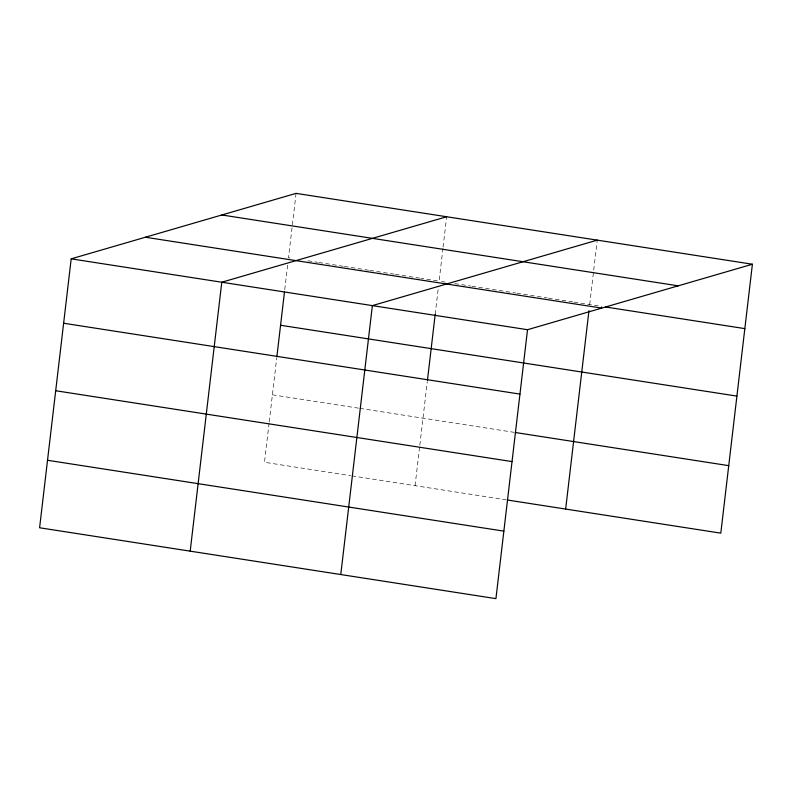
<?xml version="1.0" encoding="UTF-8"?>
<svg xmlns="http://www.w3.org/2000/svg" width="792" height="792" viewBox="0 0 792 792"><rect width="100%" height="100%" fill="white"/><g stroke="black" fill="none" stroke-linecap="round" stroke-linejoin="round"><path stroke-width="0.59" stroke-dasharray="3.96 2.97" d="M269.092 423.027L264.478 462.29L350.698 475.685M269.231 421.799L276.705 358.192M284.754 289.664L287.635 265.122M296.069 193.367L288.506 257.756L292.149 258.321M415.067 485.674L419.681 446.411M419.819 445.183L427.294 381.576M435.204 314.275L438.224 288.506M442.946 248.341L439.095 281.14L420.879 278.319M443.084 247.124L446.658 216.751M589.684 304.524L597.247 240.134M307.93 260.776L317.651 262.281M318.859 262.479L343.154 266.241M344.372 266.439L368.656 270.201M369.874 270.399L394.159 274.161M395.376 274.359L419.661 278.121M441.52 281.516L445.163 282.081M454.885 283.595L470.666 286.041M471.883 286.239L515.602 293.02M516.82 293.208L547.173 297.931M548.391 298.119L572.685 301.891M573.893 302.079L601.9 306.425M272.408 394.802L358.627 408.187M359.845 408.375L514.077 432.323M351.915 475.873L506.147 499.821"/><path stroke-width="1.19" d="M752.4 264.231L296.069 193.367L71.191 258.845L39.6 527.769L495.931 598.633L527.522 329.71L752.4 264.231L720.809 533.155L507.365 500.009M190.189 551.153L221.78 282.229L446.658 216.751M276.844 356.974L284.467 292.119M340.778 574.537L372.369 305.613L597.247 240.134M427.442 380.358L435.204 314.275M565.656 509.058L588.961 310.662M221.859 214.978L678.19 285.833M605.563 306.989L744.836 328.621M145.401 237.244L601.732 308.098M71.191 258.845L527.522 329.71M280.576 325.255L736.907 396.109M63.627 323.235L519.958 394.099M515.295 432.511L728.739 465.656M55.697 390.733L512.028 461.587M47.53 460.271L503.861 531.135"/></g></svg>
